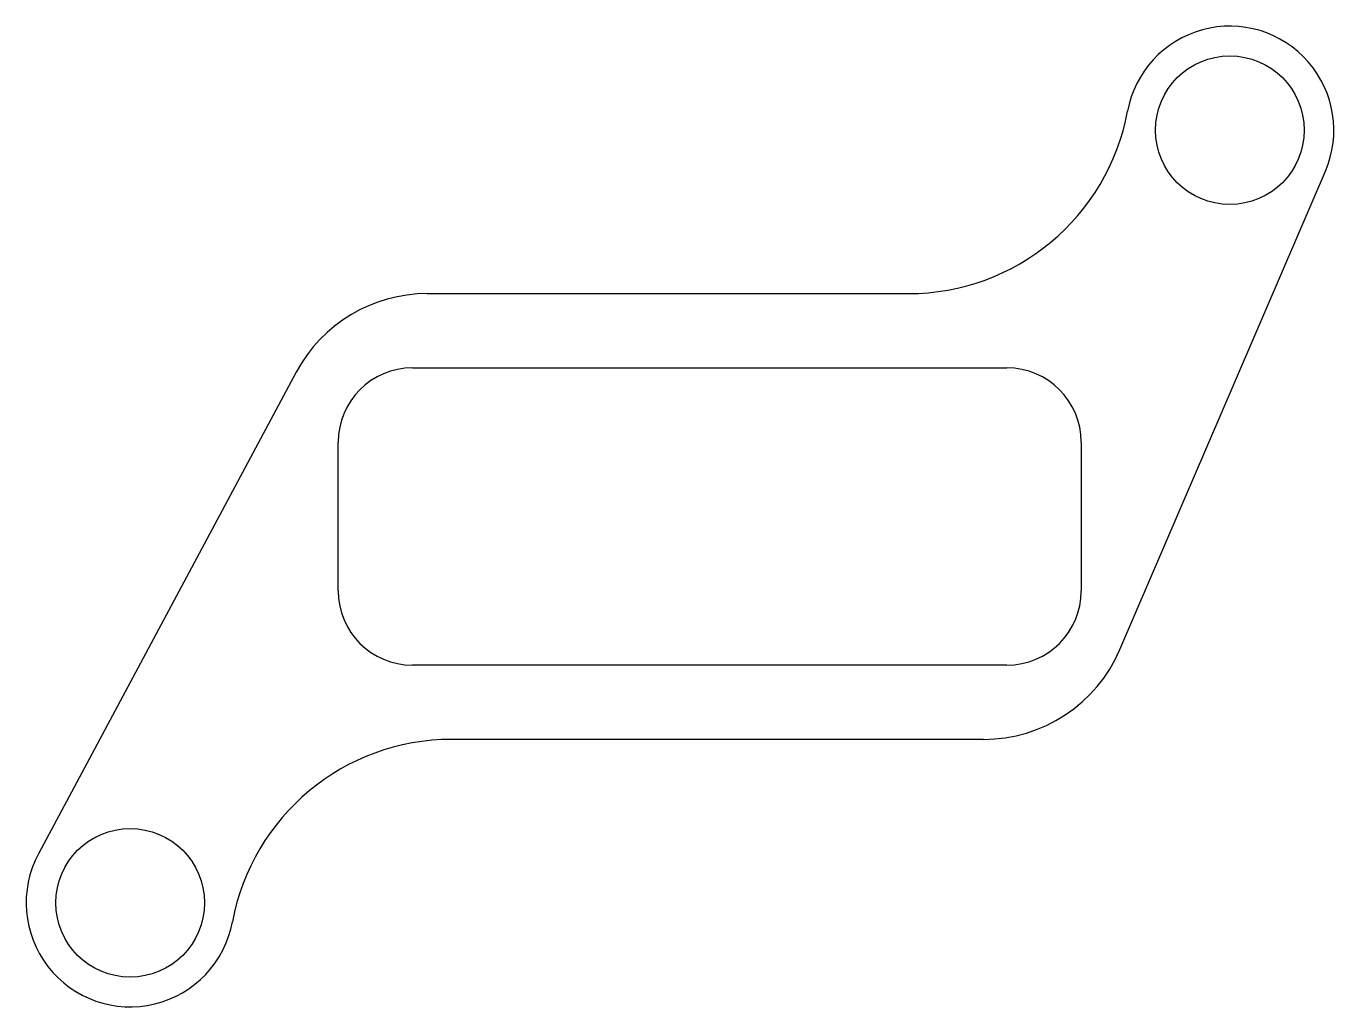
# Model space of a CAD drawing. Header units: millimetres. Extents: x 2741 to 2917, y 1514 to 1646.
import ezdxf

# ---------------------------------------------------------------- set-up
doc = ezdxf.new("R2010")
doc.units = ezdxf.units.MM

msp = doc.modelspace()

# ---------------------------------------------------------------- linework, layer by layer
for p, q in [((2888.32, 1562.22), (2915.98, 1626.59)), ((2795.1, 1610.11), (2859.85, 1610.11)), ((2793.12, 1600.11), (2873.12, 1600.11)), ((2777.47, 1599.55), (2742.78, 1534.72)), ((2783.12, 1570.11), (2783.12, 1590.11)), ((2883.12, 1590.11), (2883.12, 1570.11)), ((2873.12, 1560.11), (2793.12, 1560.11)), ((2869.95, 1550.11), (2798.39, 1550.11))]:
    msp.add_line(p, q)
for centre in [(2903.12, 1632.11), (2755.12, 1528.11)]:
    msp.add_circle(centre, 10)
for centre, radius, start, end in [((2903.12, 1632.11), 14, 336.7453, 169.5243), ((2859.85, 1640.11), 30, 270, 349.5243), ((2795.1, 1590.11), 20, 90, 151.8487), ((2793.12, 1590.11), 10, 90, 180), ((2873.12, 1590.11), 10, 0, 90), ((2793.12, 1570.11), 10, 180, 270), ((2873.12, 1570.11), 10, 270, 0), ((2869.95, 1570.11), 20, 270, 336.7453), ((2798.39, 1520.11), 30, 90, 169.5243), ((2755.12, 1528.11), 14, 151.8487, 349.5243)]:
    msp.add_arc(centre, radius, start, end)

doc.saveas('drawing.dxf')
